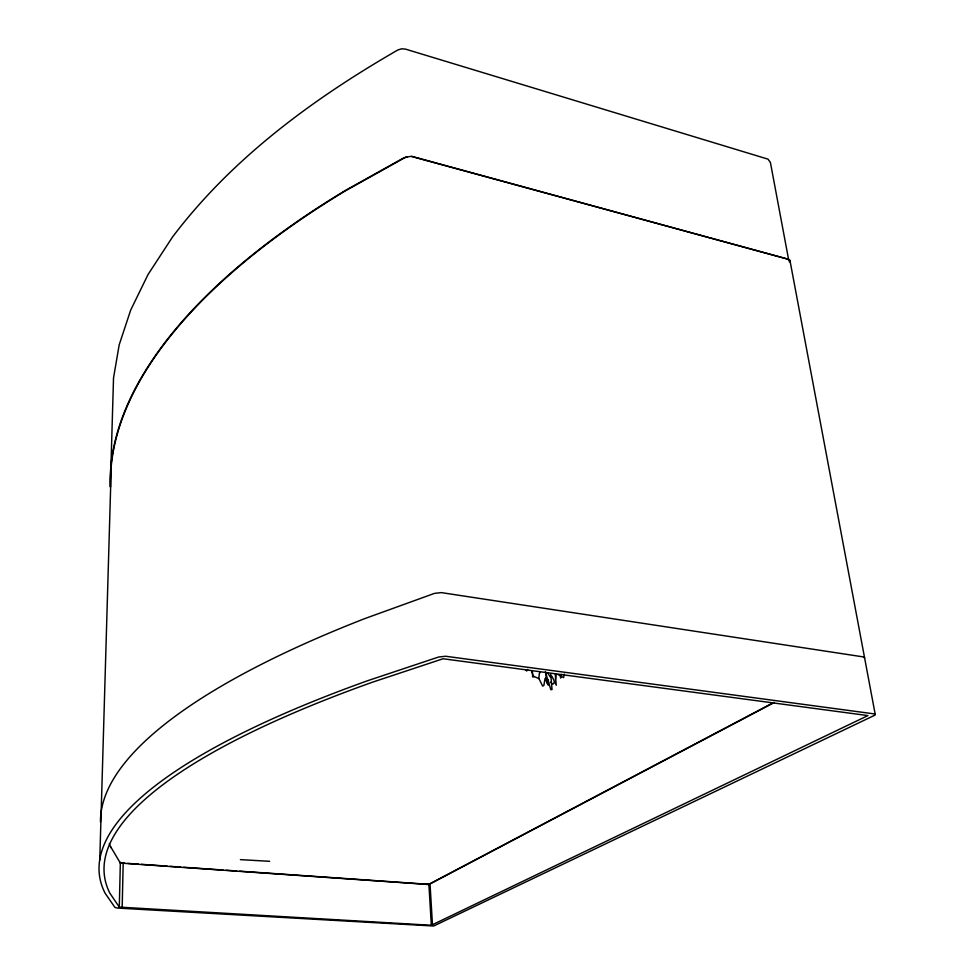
<?xml version="1.0" encoding="UTF-8"?>
<svg xmlns="http://www.w3.org/2000/svg" width="975" height="975" viewBox="0 0 975 975"><rect width="100%" height="100%" fill="white"/><g stroke="black" fill="none" stroke-linecap="round" stroke-linejoin="round"><path stroke-width="1.46" d="M564.306 674.054L563.587 677.625L558.334 674.785M122.18 907.274L123.179 863.253L119.876 862.302M119.291 907.116L109.846 893.149A885.471 213.196 -7.3 0 1 372.121 682.317L443.077 658.747L867.908 715.589L431.34 925.263L119.291 907.116L120.339 863.058L110.662 846.763M110.967 465.623L113.527 377.959L119.194 344.821L130.699 310.062L148.054 274.511L172.429 237.132C231.94 158.328 312.902 98.914 397.812 50.005L401.529 48.811L405.393 49.091L768.056 159.169L770.408 162.484L788.787 260.496M99.767 860.133L111.272 465.721M550.704 673.713L552.033 689.544L550.838 689.715L545.366 671.885M532.423 671.58L532.679 676.906L533.886 676.869M555.384 679.575L556.237 673.908M548.572 682.013L547.901 684.816L545.086 678.368L543.855 685.51L542.624 686.083L538.822 678.307M561.563 674.371L560.576 678.052L560.406 674.773M548.096 681.769C548.401 688.545 544.769 675.248 546.573 673.128M540.442 672.238L539.407 673.262L538.748 678.612L533.227 676.053L531.716 671.47M527.682 669.362L526.695 670.995L525.61 670.081M554.519 681.927L553.227 683.963L551.935 683.865L550.851 682.073M773.662 702.5L428.805 884.349L239.716 871.175M120.339 863.058L428.915 884.532L774.26 702.512M407.111 156.865L403.223 158.194L345.016 190.673A785.887 347.417 -11.4 0 0 110.236 486.83M240.398 859.633L269.673 861.315M426.745 884.386L430.024 883.947L432.461 924.727M120.205 862.851L124.751 863.168M127.774 863.387L138.365 864.118M141.387 864.325L167.103 866.117M170.125 866.336L180.716 867.068M183.739 867.287L223.08 870.017M226.103 870.236L236.693 870.967M411.694 156.512L786.752 258.802A5.545 2.974 -13.3 0 1 788.556 259.947M546.439 679.185L545.927 677.857M548.035 673.396L550.29 677.077L551.874 676.223L556.262 685.193L555.226 673.701M546.768 680.842L548.377 684.852L548.316 679.807M789.945 260.423L875.233 714.48M428.915 884.532L431.34 925.263M110.541 486.915A785.813 347.307 -11.4 0 1 345.382 190.844L405.661 157.207L411.596 156.28L788.726 259.411A3.327 1.779 -13.4 0 1 789.263 261.885M100.486 822.023A878.499 233.586 -7.8 0 1 364.821 618.589L434.484 593.385L441.297 592.605L863.253 656.894A3.754 1.231 -8.6 0 1 864.374 658.076M111.028 847.775A872.077 231.636 -7.8 0 1 109.31 843.57M874.319 715.431L433.656 926.018L117.573 908.078L114.94 907.42L105.178 893.332A892.04 215.012 -7.3 0 1 367.636 680.708L438.677 657.004L445.624 656.248L873.941 713.858A3.815 1.133 -8 0 1 874.319 715.431"/></g></svg>
